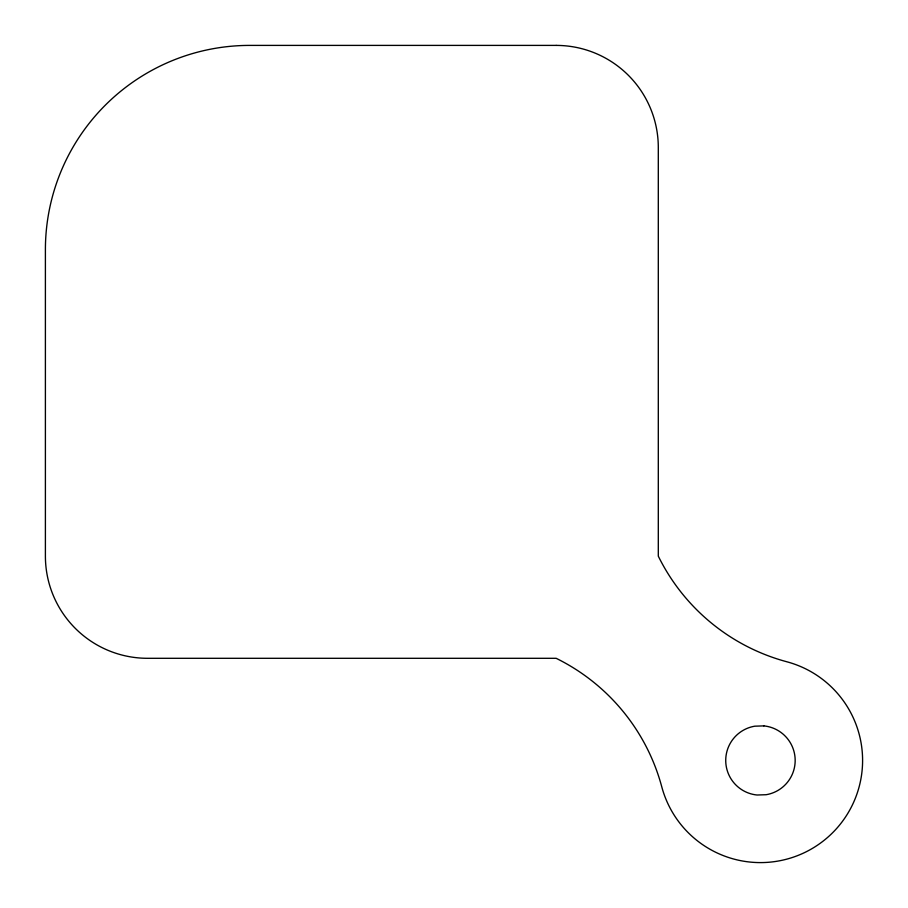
<?xml version="1.0" encoding="UTF-8"?>
<svg xmlns="http://www.w3.org/2000/svg" width="908" height="908" viewBox="0 0 908 908"><rect width="100%" height="100%" fill="white"/><g stroke="black" fill="none" stroke-linecap="round" stroke-linejoin="round"><path stroke-width="1.36" d="M763.855 725.889L754.786 726.184A34.731 34.731 0 0 0 757.045 795.011L766.114 794.716A34.731 34.731 0 0 0 763.855 725.889M556.15 45.4L249.7 45.4A204.3 204.3 0 0 0 45.4 249.7L45.4 556.15A102.15 102.15 0 0 0 147.55 658.3L556.15 658.3A201.406 201.406 0 0 1 661.784 786.884A102.15 102.15 0 0 0 832.681 832.681A102.15 102.15 0 0 0 786.884 661.784A201.406 201.406 0 0 1 658.3 556.15L658.3 147.55A102.15 102.15 0 0 0 556.15 45.4"/></g></svg>
